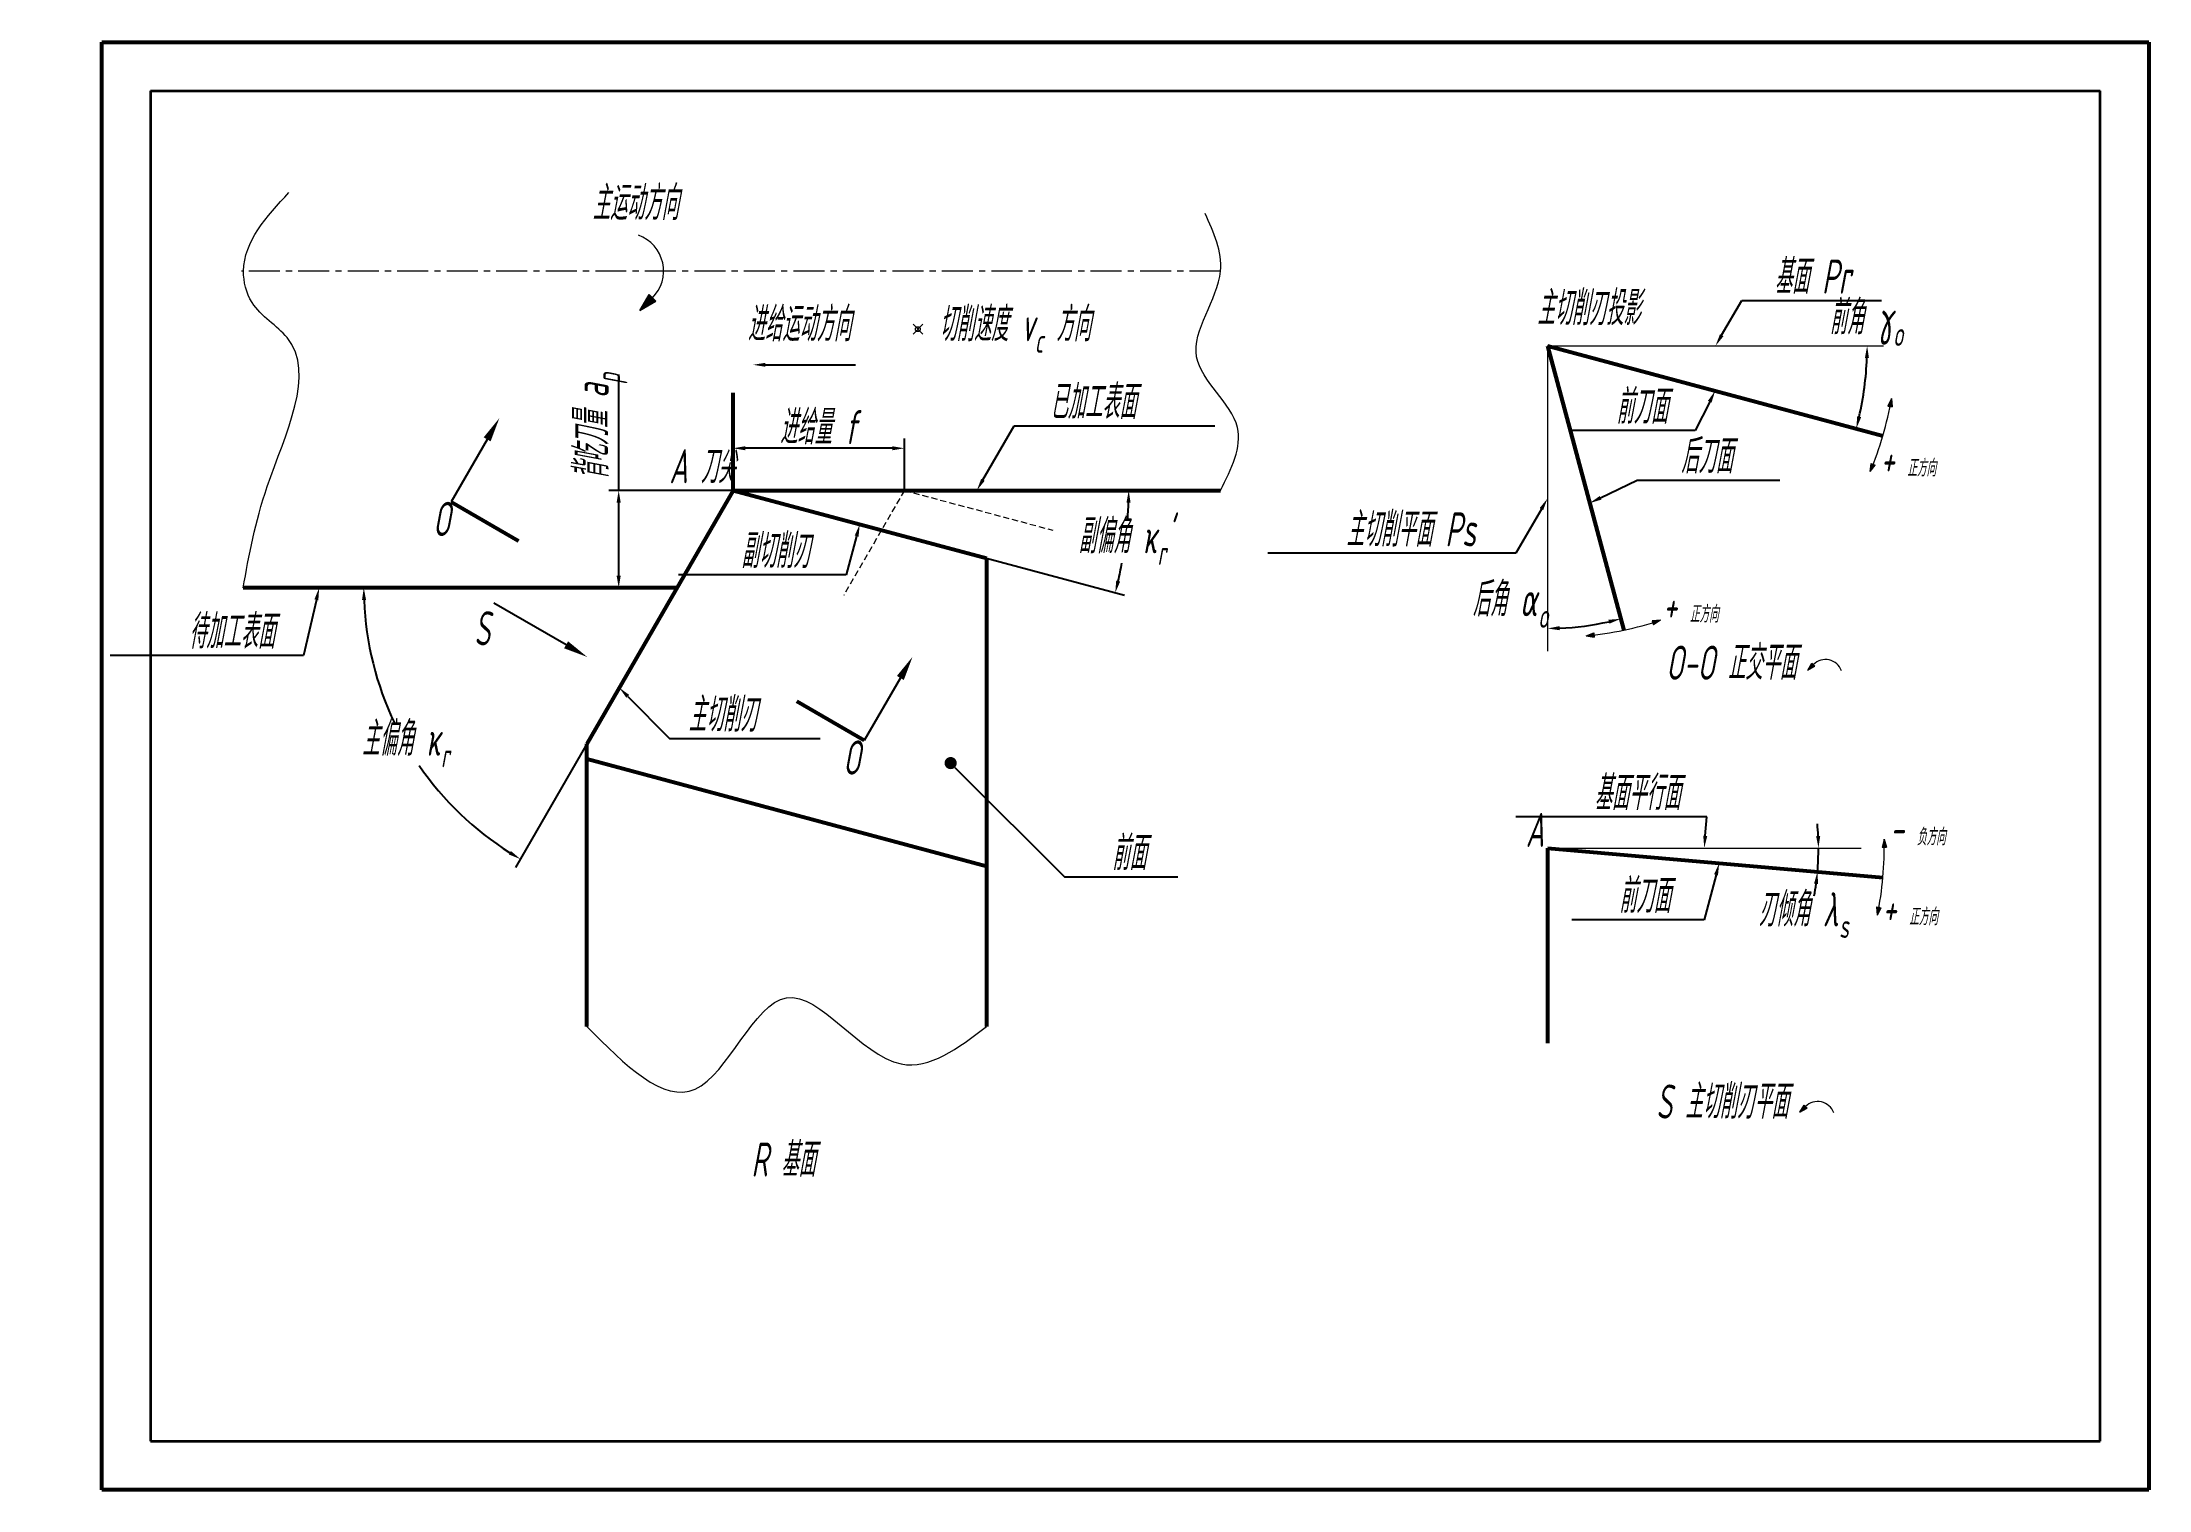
# Model space of a CAD drawing. Header units: millimetres. Extents: x -12 to 420, y 0 to 297.
import ezdxf
from ezdxf import colors
from ezdxf.entities.mleader import LeaderData, LeaderLine
from ezdxf.math import Vec2, Vec3

# ---------------------------------------------------------------- set-up
doc = ezdxf.new("R2010")
doc.units = ezdxf.units.MM
doc.header["$LTSCALE"] = 0.1
doc.header["$PDMODE"] = 35
doc.linetypes.add('CENTER', pattern=[50.8, 31.75, -6.35, 6.35, -6.35])
doc.linetypes.add('HIDDEN', pattern=[9.525, 6.35, -3.175])
for name, color, linetype, lineweight in [('标注', 5, 'Continuous', 18), ('细实线', 7, 'Continuous', 18), ('虚线', 8, 'HIDDEN', 18), ('轮廓线', 7, 'Continuous', 53), ('轴线', 6, 'CENTER', 18)]:
    doc.layers.add(name, color=color, linetype=linetype, lineweight=lineweight)
doc.styles.add('GB', font='gbeitc.shx', dxfattribs={"width": 0.7, "bigfont": 'gbcbig.shx'})
doc.styles.get("Standard").update_dxf_attribs({"font": 'simfang.ttf'})
doc.dimstyles.new('机械', dxfattribs={"dimtxt": 3.5, "dimasz": 2.5, "dimexe": 2, "dimexo": 0, "dimtad": 1, "dimdec": 3, "dimdsep": 46, "dimtxsty": 'GB', "dimcen": 2.5, "dimadec": 1, "dimazin": 0, "dimtm": 1e-09, "dimtfac": 0.7, "dimtdec": 3, "dimtmove": 0, "dimatfit": 3, "dimfxl": 1, "dimtolj": 1, "dimarcsym": 0})
doc.dimstyles.new('机械$2', dxfattribs={"dimtxt": 3.5, "dimasz": 2.5, "dimexe": 2, "dimexo": 0, "dimtad": 1, "dimtih": 1, "dimtoh": 1, "dimdec": 3, "dimdsep": 46, "dimtxsty": 'GB', "dimcen": 2.5, "dimadec": 1, "dimazin": 0, "dimtm": 1e-09, "dimtfac": 0.7, "dimtdec": 3, "dimtmove": 0, "dimatfit": 3, "dimfxl": 1, "dimtolj": 1, "dimarcsym": 0})

# ---------------------------------------------------------------- blocks, each defined once
blk = doc.blocks.new('A3图框')
for p, q in [((0, 0), (0, 297)), ((0, 297), (420, 297)), ((420, 297), (420, 0)), ((420, 0), (0, 0))]:
    blk.add_line(p, q)
at = {"lineweight": 35}
for p, q in [((10, 287), (10, 10)), ((10, 287), (410, 287)), ((410, 10), (410, 287)), ((10, 10), (410, 10))]:
    blk.add_line(p, q, dxfattribs=at)
blk = doc.blocks.new('*D31')
at = {"layer": 'Defpoints', "color": 0, "ltscale": 2, "transparency": 16777216}
for p in [(296.62, 234.7), (296.62, 234.7), (306.69, 177.6), (312.25, 176.37), (296.62, 172.05)]:
    blk.add_point(p, dxfattribs=at)
at = {"layer": '标注', "color": 0, "lineweight": -2, "ltscale": 2, "transparency": 16777216}
blk.add_arc((296.62, 234.7), 57.98, 272.4707, 282.5293, dxfattribs=at)
at = {"layer": '标注', "color": 0, "ltscale": 2, "transparency": 16777216}
for points in [[(309.1, 178.5), (309.3, 177.69), (311.63, 178.69)], [(299.13, 176.35), (299.11, 177.19), (296.62, 176.72)]]:
    blk.add_solid(points, dxfattribs=at)
at = {"layer": '标注', "color": 0, "ltscale": 2, "transparency": 16777216, "insert": (289.02, 181.53), "char_height": 3.5, "attachment_point": 5, "style": 'GB'}
blk.add_mtext('\\A1;{\\H2x;后角 α\\H0.7x;\\S^ o;}', dxfattribs=at)
blk = doc.blocks.new('*D32')
at = {"layer": 'Defpoints', "color": 0, "ltscale": 2, "transparency": 16777216}
for p in [(296.62, 234.7), (296.62, 234.7), (365.58, 234.7), (361.21, 223.31), (365.43, 216.26)]:
    blk.add_point(p, dxfattribs=at)
at = {"layer": '标注', "color": 0, "lineweight": -2, "ltscale": 2, "transparency": 16777216}
blk.add_arc((296.62, 234.7), 65.58, 347.1843, 357.8157, dxfattribs=at)
at = {"layer": '标注', "color": 0, "ltscale": 2, "transparency": 16777216}
for points in [[(361.74, 232.21), (362.57, 232.19), (362.2, 234.7)], [(360.97, 220.05), (360.16, 220.25), (359.97, 217.72)]]:
    blk.add_solid(points, dxfattribs=at)
at = {"layer": '标注', "color": 0, "ltscale": 2, "transparency": 16777216, "insert": (362.04, 239.36), "char_height": 3.5, "attachment_point": 5, "style": 'GB'}
blk.add_mtext('\\A1;{\\H2x;前角 γ\\H0.7x;\\S^ o;}', dxfattribs=at)
blk = doc.blocks.new('*D34')
at = {"layer": 'Defpoints', "color": 0, "ltscale": 2, "transparency": 16777216}
for p in [(296.62, 131.67), (296.62, 131.67), (352.18, 130.05), (360.94, 131.67), (365.43, 125.65)]:
    blk.add_point(p, dxfattribs=at)
at = {"layer": '标注', "color": 0, "lineweight": -2, "ltscale": 2, "transparency": 16777216}
for start, end in [(2.5771, 5.1541), (355, 0), (349.8459, 352.4229)]:
    blk.add_arc((296.62, 131.67), 55.59, start, end, dxfattribs=at)
at = {"layer": '标注', "color": 0, "ltscale": 2, "transparency": 16777216}
for points in [[(352.57, 134.17), (351.73, 134.16), (352.21, 131.67)], [(351.31, 124.38), (352.14, 124.29), (352, 126.82)]]:
    blk.add_solid(points, dxfattribs=at)
at = {"layer": '标注', "color": 0, "ltscale": 2, "transparency": 16777216, "insert": (349.16, 117.9), "char_height": 3.5, "attachment_point": 5, "style": 'GB'}
blk.add_mtext('\\A1;{\\H2x;刃倾角 λ\\H0.7x;\\S^ s;}', dxfattribs=at)
blk = doc.blocks.new('反向局部视图旋转标记')
at = {"ltscale": 2}
h = blk.add_hatch(color=256, dxfattribs=at)
h.dxf.hatch_style = 1
h.paths.add_polyline_path([(1.46, 0.84), (0.84, 1.46), (0, 0)])
for p, q in [((0, 0), (0.84, 1.46)), ((0, 0), (1.46, 0.84)), ((1.46, 0.84), (0.84, 1.46))]:
    blk.add_line(p, q, dxfattribs=at)
blk.add_arc((3.63, -1.32), 3.5, 20, 135, dxfattribs=at)
blk = doc.blocks.new('*D35')
at = {"layer": 'Defpoints', "color": 0, "ltscale": 2, "transparency": 16777216}
for p in [(129.53, 205.04), (29, 185.04), (117.99, 185.04), (57.62, 163.07), (99.53, 153.08)]:
    blk.add_point(p, dxfattribs=at)
at = {"layer": '标注', "color": 0, "lineweight": -2, "ltscale": 2, "transparency": 16777216}
blk.add_line((99.53, 153.08), (84.87, 127.68), dxfattribs=at)
for start, end in [(182.2301, 205.6439), (214.5568, 237.7699)]:
    blk.add_arc((117.99, 185.04), 64.23, start, end, dxfattribs=at)
at = {"layer": '标注', "color": 0, "ltscale": 2, "transparency": 16777216}
for points in [[(53.38, 182.53), (54.22, 182.55), (53.75, 185.04)], [(83.94, 131.06), (83.51, 130.35), (85.87, 129.41)]]:
    blk.add_solid(points, dxfattribs=at)
at = {"layer": '标注', "color": 0, "ltscale": 2, "transparency": 16777216, "insert": (62.36, 152.92), "char_height": 3.5, "attachment_point": 5, "style": 'GB'}
blk.add_mtext('\\A1;{\\H2x;主偏角 κ\\H0.7x;\\S^ r;}', dxfattribs=at)
blk = doc.blocks.new('*D36')
at = {"layer": 'Defpoints', "color": 0, "ltscale": 2, "transparency": 16777216}
for p in [(129.53, 205.04), (129.53, 205.04), (229.53, 205.04), (181.49, 191.12), (209.46, 190.95)]:
    blk.add_point(p, dxfattribs=at)
at = {"layer": '标注', "color": 0, "lineweight": -2, "ltscale": 2, "transparency": 16777216}
blk.add_line((181.49, 191.12), (209.86, 183.52), dxfattribs=at)
for start, end in [(355.5653, 358.2351), (346.7649, 349.413)]:
    blk.add_arc((129.53, 205.04), 81.16, start, end, dxfattribs=at)
at = {"layer": '标注', "color": 0, "ltscale": 2, "transparency": 16777216}
for points in [[(210.24, 202.55), (211.07, 202.53), (210.69, 205.04)], [(208.94, 186.36), (208.13, 186.56), (207.93, 184.03)]]:
    blk.add_solid(points, dxfattribs=at)
at = {"layer": '标注', "color": 0, "ltscale": 2, "transparency": 16777216, "insert": (210, 194.45), "char_height": 3.5, "attachment_point": 5, "style": 'GB'}
blk.add_mtext("\\A1;{\\H2x;副偏角 κ\\H0.7x;\\S^ r;\\H1.42857x;'}", dxfattribs=at)
blk = doc.blocks.new('_Dot')
at = {"color": 0, "linetype": 'ByBlock', "lineweight": -2}
blk.add_line((-0.5, 0), (-1, 0), dxfattribs=at)
at = {"color": 0, "linetype": 'ByBlock', "const_width": 0.5}
blk.add_lwpolyline([(-0.25, 0, 1), (0.25, 0, 1)], format="xyb", close=True, dxfattribs=at)
blk = doc.blocks.new('*D37')
at = {"layer": 'Defpoints', "color": 0, "ltscale": 2, "transparency": 16777216}
for p in [(106.05, 205.04), (129.53, 205.04), (106.05, 185.04)]:
    blk.add_point(p, dxfattribs=at)
at = {"layer": '标注', "color": 0, "lineweight": -2, "ltscale": 2, "transparency": 16777216}
for p, q in [((106.05, 205.04), (106.05, 228.85)), ((129.53, 205.04), (104.05, 205.04)), ((106.05, 187.54), (106.05, 202.54)), ((106.05, 185.04), (108.05, 185.04))]:
    blk.add_line(p, q, dxfattribs=at)
at = {"layer": '标注', "color": 0, "ltscale": 2, "transparency": 16777216}
for points in [[(105.63, 202.54), (106.46, 202.54), (106.05, 205.04)], [(105.63, 187.54), (106.46, 187.54), (106.05, 185.04)]]:
    blk.add_solid(points, dxfattribs=at)
at = {"layer": '标注', "color": 0, "ltscale": 2, "transparency": 16777216, "insert": (101.65, 218.19), "char_height": 3.5, "attachment_point": 5, "rotation": 90, "style": 'GB'}
blk.add_mtext('\\A1;{\\H2x;背吃刀量 a\\H0.7x;\\S^ p;}', dxfattribs=at)
blk = doc.blocks.new('*D39')
at = {"layer": 'Defpoints', "color": 0, "ltscale": 2, "transparency": 16777216}
for p in [(129.53, 213.68), (129.53, 205.04), (164.66, 205.04)]:
    blk.add_point(p, dxfattribs=at)
at = {"layer": '标注', "color": 0, "lineweight": -2, "ltscale": 2, "transparency": 16777216}
for p, q in [((129.53, 205.04), (129.53, 215.68)), ((162.16, 213.68), (132.03, 213.68)), ((164.66, 205.04), (164.66, 215.68))]:
    blk.add_line(p, q, dxfattribs=at)
at = {"layer": '标注', "color": 0, "ltscale": 2, "transparency": 16777216}
for points in [[(132.03, 214.1), (132.03, 213.27), (129.53, 213.68)], [(162.16, 214.1), (162.16, 213.27), (164.66, 213.68)]]:
    blk.add_solid(points, dxfattribs=at)
at = {"layer": '标注', "color": 0, "ltscale": 2, "transparency": 16777216, "insert": (147.1, 218), "char_height": 3.5, "attachment_point": 5, "style": 'GB'}
blk.add_mtext('\\A1;{\\H2x;进给量 f}', dxfattribs=at)
blk = doc.blocks.new('旋转斜视图标记')
at = {"ltscale": 2}
h = blk.add_hatch(color=256, dxfattribs=at)
h.dxf.hatch_style = 1
h.paths.add_polyline_path([(2.78, 2.78), (2.17, 2.17), (3.63, 1.32)])
for p, q in [((2.17, 2.17), (2.78, 2.78)), ((3.63, 1.32), (2.17, 2.17)), ((3.63, 1.32), (2.78, 2.78))]:
    blk.add_line(p, q, dxfattribs=at)
blk.add_arc((0, 0), 3.5, 45, 160, dxfattribs=at)

msp = doc.modelspace()

# ---------------------------------------------------------------- hatches: boundary and pattern name
at = {"layer": '标注', "ltscale": 2}
h = msp.add_hatch(color=256, dxfattribs=at)
h.dxf.hatch_style = 1
h.paths.add_polyline_path([(366.4681, 222.3437), (367.3299, 222.1947), (367.1771, 223.8774)])
h = msp.add_hatch(color=256, dxfattribs=at)
h.dxf.hatch_style = 1
h.paths.add_polyline_path([(362.8327, 208.8884), (363.8617, 210.2286), (363.0537, 210.5635)])
h = msp.add_hatch(color=256, dxfattribs=at)
h.dxf.hatch_style = 1
h.paths.add_polyline_path([(318.1112, 178.3017), (318.3835, 177.4705), (319.7984, 178.3942)])
h = msp.add_hatch(color=256, dxfattribs=at)
h.dxf.hatch_style = 1
h.paths.add_polyline_path([(304.5214, 175.2068), (306.1875, 174.926), (306.1047, 175.7967)])
h = msp.add_hatch(color=256, dxfattribs=at)
h.dxf.hatch_style = 1
h.paths.add_polyline_path([(365.2705, 131.8152), (366.1449, 131.8359), (365.6692, 133.4572)])
h = msp.add_hatch(color=256, dxfattribs=at)
h.dxf.hatch_style = 1
h.paths.add_polyline_path([(364.309, 117.9106), (365.059, 119.4247), (364.2015, 119.5968)])

# ---------------------------------------------------------------- linework, layer by layer
for p, q in [((367.1771, 223.8774), (366.4681, 222.3437)), ((366.4681, 222.3437), (367.3299, 222.1947)), ((367.1771, 223.8774), (367.3299, 222.1947)), ((362.8327, 208.8884), (363.0537, 210.5635)), ((362.8327, 208.8884), (363.8617, 210.2286)), ((363.0537, 210.5635), (363.8617, 210.2286)), ((319.7984, 178.3942), (318.1112, 178.3017)), ((318.1112, 178.3017), (318.3835, 177.4705)), ((319.7984, 178.3942), (318.3835, 177.4705)), ((304.5214, 175.2068), (306.1047, 175.7967)), ((304.5214, 175.2068), (306.1875, 174.926)), ((306.1047, 175.7967), (306.1875, 174.926)), ((365.6692, 133.4572), (365.2705, 131.8152)), ((365.2705, 131.8152), (366.1449, 131.8359)), ((365.6692, 133.4572), (366.1449, 131.8359)), ((364.2015, 119.5968), (365.059, 119.4247)), ((364.309, 117.9106), (364.2015, 119.5968)), ((364.309, 117.9106), (365.059, 119.4247))]:
    msp.add_line(p, q, dxfattribs=at)
for centre, start, end in [((299.0884, 235.4881), 343.836338, 350.322851), ((299.0884, 235.4881), 337.349824, 343.836338), ((298.1432, 243.9833), 281.784848, 288.271362), ((298.1432, 243.9833), 275.298335, 281.784848), ((296.6208, 131.6653), 355, 1.486513), ((296.6208, 131.6653), 348.513487, 355)]:
    msp.add_arc(centre, 69.0716, start, end, dxfattribs=at)
msp.add_point((167.4371, 238.1143), dxfattribs=at)
at = {"layer": '细实线', "ltscale": 2}
for p, q in [((296.6208, 234.6971), (296.6208, 172.0519)), ((296.6208, 234.6971), (365.5772, 234.6971)), ((296.6208, 131.6653), (360.941, 131.6653))]:
    msp.add_line(p, q, dxfattribs=at)
for points in [[(29.0003, 185.0392), (33.9528, 205.857), (38.0098, 236.3958), (30.816, 243.5895), (29.0878, 250.0392), (38.3949, 266.1595)], [(229.5323, 205.0392), (232.993, 217.9549), (224.627, 232.4453), (229.5323, 250.0392), (226.3648, 261.8602)], [(99.5323, 95.0392), (121.7467, 82.2137), (140.4827, 100.9497), (163.9727, 87.3878), (181.4938, 95.0392)]]:
    msp.add_spline(points, degree=3, dxfattribs=at)
at = {"layer": '虚线', "ltscale": 2}
for q in [(152.2234, 183.4927), (195.0932, 196.8855)]:
    msp.add_line((164.6632, 205.0392), q, dxfattribs=at)
at = {"layer": '轮廓线', "ltscale": 2}
for p, q in [((296.6208, 234.6971), (312.2502, 176.3677)), ((296.6208, 234.6971), (365.4296, 216.2598)), ((129.5323, 205.0392), (129.5323, 225.0392)), ((129.5323, 205.0392), (99.5323, 153.0777)), ((129.5323, 205.0392), (229.5323, 205.0392)), ((129.5323, 205.0392), (181.4938, 191.1162)), ((71.6499, 202.6809), (85.5063, 194.6809)), ((181.4938, 191.1162), (181.4938, 95.0392)), ((117.9853, 185.0392), (29.0003, 185.0392)), ((156.4311, 153.7325), (142.5747, 161.7325)), ((99.5323, 95.0392), (99.5323, 153.0777)), ((99.5323, 149.9454), (181.4938, 127.9839)), ((296.6208, 131.6653), (296.6208, 91.6653)), ((296.6208, 131.6653), (365.4296, 125.6453))]:
    msp.add_line(p, q, dxfattribs=at)
at = {"layer": '轴线', "ltscale": 2}
msp.add_line((229.5323, 250.0392), (28.6421, 250.0392), dxfattribs=at)

# ---------------------------------------------------------------- block references
at = {"layer": '标注', "ltscale": 2, "xscale": 2.228102920495903, "yscale": 2.228102920495903, "zscale": 2.228102920495903, "rotation": 270}
msp.add_blockref('旋转斜视图标记', (107.4609, 250.0392), dxfattribs=at)
at = {"layer": '标注', "ltscale": 2}
for p in [(350.0214, 168.1596), (348.4127, 77.4841)]:
    msp.add_blockref('反向局部视图旋转标记', p, dxfattribs=at)
at = {"layer": '轮廓线', "ltscale": 2}
msp.add_blockref('A3图框', (0, 0), dxfattribs=at)

# ---------------------------------------------------------------- texts
at = {"layer": '标注', "ltscale": 2, "char_height": 7, "attachment_point": 1, "style": 'GB'}
for s, width, heights, insert in [('主运动方向', 20.730279, [0], (100.6748, 267.5133)), ('主切削刃投影', 28.771807, [13.9362], (294.491, 245.9375)), ('进给运动方向', 22.524463, [11.9622], (132.5154, 242.6436)), ('\\A1;切削速度 v{\\H0.7x;\\S^ c;} 方向', 37.953111, [7.4156], (171.8121, 242.6436)), ('A 刀尖', 33.648715, [12.4514], (116.4492, 213.5017)), ('+ {\\H0.5x;正方向}', 17.759085, [4.2481], (364.9307, 214.8937)), ('O', 9.607794, [0], (67.9187, 202.6809)), ('+ {\\H0.5x;正方向}', 17.759085, [4.2481], (320.3127, 184.9278)), ('S', 10.270113, [0], (76.3987, 180.2487)), ('O-O 正交平面', 38.010204, [0], (320.9312, 173.196)), ('O', 9.169523, [0], (152.067, 153.7325)), ('A', 12.981706, [0], (292.1589, 138.8989)), ('- {\\H0.5x;负方向}', 17.759085, [4.2481], (366.9005, 139.2306)), ('+ {\\H0.5x;正方向}', 17.759085, [4.2481], (365.3099, 122.836)), ('S 主切削刃平面', 29.323047, [0], (318.8984, 83.1647)), ('R 基面', 29.172672, [0], (133.2527, 71.2675))]:
    msp.add_mtext_dynamic_manual_height_columns(s, width=width, gutter_width=35, heights=heights, dxfattribs=dict(at, insert=insert))

# ---------------------------------------------------------------- dimensions: what is measured, and where the dimension line sits
at = {"layer": '标注', "ltscale": 2}
for base, line1, line2, text, picture, middle in [((361.2064, 223.3089), ((296.6208, 234.6971), (365.4296, 216.2598)), ((296.6208, 234.6971), (365.5772, 234.6971)), '{\\H2x;前角 γ\\H0.7x;\\S^ o;}', '*D32', (362.0364, 239.3639)), ((306.6891, 177.5971), ((296.6208, 234.6971), (312.2502, 176.3677)), ((296.6208, 234.6971), (296.6208, 172.0519)), '{\\H2x;后角 α\\H0.7x;\\S^ o;}', '*D31', (289.0238, 177.216)), ((352.1842, 130.0486), ((296.6208, 131.6653), (365.4296, 125.6453)), ((296.6208, 131.6653), (360.941, 131.6653)), '{\\H2x;刃倾角 λ\\H0.7x;\\S^ s;}', '*D34', (349.157, 113.5033))]:
    dim = msp.add_angular_dim_2l(base=base, line1=line1, line2=line2, text=text, dimstyle='机械$2', dxfattribs=at)
    dim.commit()
    dim.dimension.update_dxf_attribs({"geometry": picture, "text_midpoint": middle, "dimtype": 162})
dim = msp.add_linear_dim(base=(106.0463, 205.0392), p1=(106.0463, 185.0392), p2=(129.5323, 205.0392), angle=270, text='{\\H2x;背吃刀量 a\\H0.7x;\\S^ p;}', dimstyle='机械', dxfattribs=at)
dim.commit()
dim.dimension.update_dxf_attribs({"geometry": '*D37', "text_midpoint": (101.6511, 218.1948)})
dim = msp.add_linear_dim(base=(129.5323, 213.6823), p1=(164.6632, 205.0392), p2=(129.5323, 205.0392), text='{\\H2x;进给量 f}', dimstyle='机械', dxfattribs=at)
dim.commit()
dim.dimension.update_dxf_attribs({"geometry": '*D39', "text_midpoint": (147.0978, 218.0004)})
for base, line1, line2, text, picture, middle in [((57.6248, 163.0698), ((129.5323, 205.0392), (99.5323, 153.0777)), ((117.9853, 185.0392), (29.0003, 185.0392)), '{\\H2x;主偏角 κ\\H0.7x;\\S^ r;}', '*D35', (62.3567, 152.9221)), ((209.4609, 190.9456), ((129.5323, 205.0392), (181.4938, 191.1162)), ((129.5323, 205.0392), (229.5323, 205.0392)), "{\\H2x;副偏角 κ\\H0.7x;\\S^ r;\\H1.42857x;'}", '*D36', (209.9996, 194.4455))]:
    dim = msp.add_angular_dim_2l(base=base, line1=line1, line2=line2, text=text, dimstyle='机械$2', dxfattribs=at)
    dim.commit()
    dim.dimension.update_dxf_attribs({"geometry": picture, "text_midpoint": middle})

# ---------------------------------------------------------------- leaders
ml = msp.add_multileader_mtext('Standard', dxfattribs=at)
ml.set_content('基面 Pr', color=256, style='GB')
ml.set_leader_properties()
ml.build(insert=Vec2(0, 0))
ml.multileader.update_dxf_attribs({"text_left_attachment_type": 6, "text_right_attachment_type": 6, "dogleg_length": 4.7387, "arrow_head_size": 2.5})
ctx = ml.context
ctx.base_point, ctx.char_height, ctx.arrow_head_size, ctx.plane_origin = Vec3(341.206, 243.9953), 7, 2.5, Vec3(331.099, 234.6971)
ctx.left_attachment, ctx.right_attachment = 6, 6
notes = []
notes.append((ctx, [(0, (1, 1, 0), (336.4673, 243.9953), (1, 0), 4.7387, [(0, [(331.099, 234.6971)], 0, [])])]))
ctx.mtext.insert, ctx.mtext.flow_direction = Vec3(343.206, 252.3953), 5
ml = msp.add_multileader_mtext('Standard', dxfattribs=at)
ml.set_content('')
ml.set_leader_properties()
ml.build(insert=Vec2(0, 0))
ml.multileader.update_dxf_attribs({"has_dogleg": 0, "dogleg_length": 0, "arrow_head_size": 2.5})
ctx = ml.context
ctx.base_point, ctx.arrow_head_size, ctx.plane_origin = Vec3(154.6366, 230.8051), 2.5, Vec3(133.6569, 230.8051)
notes.append((ctx, [(0, (1, 1, 0), (154.6366, 230.8051), (1, 0), 0, [(0, [(133.6569, 230.8051)], 0, [])])]))
ctx.mtext, ml.multileader.dxf.content_type = None, 0
ml = msp.add_multileader_mtext('Standard', dxfattribs=at)
ml.set_content('已加工表面', color=256, style='GB')
ml.set_leader_properties()
ml.build(insert=Vec2(0, 0))
ml.multileader.update_dxf_attribs({"text_left_attachment_type": 6, "text_right_attachment_type": 6, "dogleg_length": 5.4379, "arrow_head_size": 2.5})
ctx = ml.context
ctx.base_point, ctx.char_height, ctx.arrow_head_size, ctx.plane_origin = Vec3(192.6096, 218.2711), 7, 2.5, Vec3(179.5323, 205.0392)
ctx.left_attachment, ctx.right_attachment = 6, 6
notes.append((ctx, [(0, (1, 1, 0), (187.1717, 218.2711), (1, 0), 5.4379, [(0, [(179.5323, 205.0392)], 0, [])])]))
ctx.mtext.insert, ctx.mtext.flow_direction = Vec3(194.6096, 226.6711), 5
ml = msp.add_multileader_mtext('Standard', dxfattribs=at)
ml.set_content('前刀面', color=256, style='GB')
ml.set_leader_properties()
ml.build(insert=Vec2(0, 0))
ml.multileader.update_dxf_attribs({"text_left_attachment_type": 6, "text_right_attachment_type": 6, "dogleg_length": 3.6455, "arrow_head_size": 2.5})
ctx = ml.context
ctx.base_point, ctx.char_height, ctx.arrow_head_size, ctx.plane_origin = Vec3(309.2992, 217.3211), 7, 2.5, Vec3(331.0252, 225.4784)
ctx.left_attachment, ctx.right_attachment, ctx.text_align_type = 6, 6, 2
notes.append((ctx, [(1, (1, 1, 0), (326.9429, 217.3211), (-1, 0), 3.6455, [(0, [(331.0252, 225.4784)], 0, [])])]))
ctx.mtext.insert, ctx.mtext.alignment, ctx.mtext.flow_direction = Vec3(321.2974, 225.7211), 3, 5
ml = msp.add_multileader_mtext('Standard', dxfattribs=at)
ml.set_content('')
ml.set_leader_properties()
ml.build(insert=Vec2(0, 0))
ml.multileader.update_dxf_attribs({"has_dogleg": 0, "dogleg_length": 0, "arrow_head_size": 5})
ctx = ml.context
ctx.base_point, ctx.char_height, ctx.arrow_head_size, ctx.landing_gap_size, ctx.plane_origin = Vec3(71.6499, 202.6809), 8, 5, 4, Vec3(81.5585, 219.8431)
notes.append((ctx, [(0, (1, 1, 0), (71.6499, 202.6809), (-1, 0), 0, [(0, [(81.5585, 219.8431)], 0, [])])]))
ctx.mtext, ml.multileader.dxf.content_type = None, 0
ml = msp.add_multileader_mtext('Standard', dxfattribs=at)
ml.set_content('后刀面', color=256, style='GB')
ml.set_leader_properties()
ml.build(insert=Vec2(0, 0))
ml.multileader.update_dxf_attribs({"text_left_attachment_type": 6, "text_right_attachment_type": 6, "dogleg_length": 7.0154, "arrow_head_size": 2.5})
ctx = ml.context
ctx.base_point, ctx.char_height, ctx.arrow_head_size, ctx.plane_origin = Vec3(322.0208, 207.163), 7, 2.5, Vec3(305.2665, 202.4312)
ctx.left_attachment, ctx.right_attachment = 6, 6
notes.append((ctx, [(0, (1, 1, 0), (315.0054, 207.163), (1, 0), 7.0154, [(0, [(305.2665, 202.4312)], 0, [])])]))
ctx.mtext.insert, ctx.mtext.flow_direction = Vec3(324.0208, 215.563), 5
ml = msp.add_multileader_mtext('Standard', dxfattribs=at)
ml.set_content('主切削平面 Ps', color=256, style='GB')
ml.set_leader_properties()
ml.build(insert=Vec2(0, 0))
ml.multileader.update_dxf_attribs({"text_left_attachment_type": 6, "text_right_attachment_type": 6, "dogleg_length": 6.207, "arrow_head_size": 2.5})
ctx = ml.context
ctx.base_point, ctx.char_height, ctx.arrow_head_size, ctx.plane_origin = Vec3(255.3131, 192.129), 7, 2.5, Vec3(296.6208, 203.3745)
ctx.left_attachment, ctx.right_attachment, ctx.text_align_type = 6, 6, 2
notes.append((ctx, [(0, (1, 1, 0), (290.1282, 192.129), (-1, 0), 6.207, [(0, [(296.6208, 203.3745)], 0, [])])]))
ctx.mtext.insert, ctx.mtext.alignment, ctx.mtext.flow_direction = Vec3(281.9212, 200.529), 3, 5
ml = msp.add_multileader_mtext('Standard', dxfattribs=at)
ml.set_content('副切削刃', color=256, style='GB')
ml.set_leader_properties()
ml.build(insert=Vec2(0, 0))
ml.multileader.update_dxf_attribs({"text_left_attachment_type": 6, "text_right_attachment_type": 6, "dogleg_length": 5.4312, "arrow_head_size": 2.5})
ctx = ml.context
ctx.base_point, ctx.char_height, ctx.arrow_head_size, ctx.plane_origin = Vec3(129.9581, 187.7221), 7, 2.5, Vec3(155.513, 198.0777)
ctx.left_attachment, ctx.right_attachment, ctx.text_align_type = 6, 6, 2
notes.append((ctx, [(0, (1, 1, 0), (152.7383, 187.7221), (-1, 0), 5.4312, [(0, [(155.513, 198.0777)], 0, [])])]))
ctx.mtext.insert, ctx.mtext.alignment, ctx.mtext.flow_direction = Vec3(145.307, 196.1221), 3, 5
ml = msp.add_multileader_mtext('Standard', dxfattribs=at)
ml.set_content('待加工表面', color=256, style='GB')
ml.set_leader_properties()
ml.build(insert=Vec2(0, 0))
ml.multileader.update_dxf_attribs({"text_left_attachment_type": 6, "text_right_attachment_type": 6, "dogleg_length": 3.8873, "arrow_head_size": 2.5})
ctx = ml.context
ctx.base_point, ctx.char_height, ctx.arrow_head_size, ctx.plane_origin = Vec3(16.3196, 171.1868), 7, 2.5, Vec3(44.5884, 185.0392)
ctx.left_attachment, ctx.right_attachment, ctx.text_align_type = 6, 6, 2
notes.append((ctx, [(0, (1, 1, 0), (41.3929, 171.1868), (-1, 0), 3.8873, [(0, [(44.5884, 185.0392)], 0, [])])]))
ctx.mtext.insert, ctx.mtext.alignment, ctx.mtext.flow_direction = Vec3(35.5057, 179.5868), 3, 5
ml = msp.add_multileader_mtext('Standard', dxfattribs=at)
ml.set_content('')
ml.set_leader_properties()
ml.build(insert=Vec2(0, 0))
ml.multileader.update_dxf_attribs({"has_dogleg": 0, "dogleg_length": 0, "arrow_head_size": 5})
ctx = ml.context
ctx.base_point, ctx.char_height, ctx.arrow_head_size, ctx.landing_gap_size, ctx.plane_origin = Vec3(80.4517, 181.9146), 8, 5, 4, Vec3(99.5907, 170.8646)
notes.append((ctx, [(0, (1, 1, 0), (80.4517, 181.9146), (-1, 0), 0, [(0, [(99.5907, 170.8646)], 0, [])])]))
ctx.mtext, ml.multileader.dxf.content_type = None, 0
ml = msp.add_multileader_mtext('Standard', dxfattribs=at)
ml.set_content('')
ml.set_leader_properties()
ml.build(insert=Vec2(0, 0))
ml.multileader.update_dxf_attribs({"has_dogleg": 0, "dogleg_length": 0, "arrow_head_size": 5})
ctx = ml.context
ctx.base_point, ctx.char_height, ctx.arrow_head_size, ctx.landing_gap_size, ctx.plane_origin, ctx.plane_x_axis, ctx.plane_y_axis = Vec3(156.4311, 153.7325), 8, 5, 4, Vec3(166.3397, 170.8947), Vec3(0.5, -0.8660254), Vec3(0.8660254, 0.5)
ctx.text_align_type = 2
notes.append((ctx, [(0, (1, 1, 0), (156.4311, 153.7325), (-1, 0), 0, [(0, [(166.3397, 170.8947)], 0, [])])]))
ctx.mtext, ml.multileader.dxf.content_type = None, 0
ml = msp.add_multileader_mtext('Standard', dxfattribs=at)
ml.set_content('主切削刃', color=256, style='GB')
ml.set_leader_properties()
ml.build(insert=Vec2(0, 0))
ml.multileader.update_dxf_attribs({"text_left_attachment_type": 6, "text_right_attachment_type": 6, "dogleg_length": 1.9218, "arrow_head_size": 2.5})
ctx = ml.context
ctx.base_point, ctx.char_height, ctx.arrow_head_size, ctx.plane_origin = Vec3(118.3691, 154.1576), 7, 2.5, Vec3(106.1652, 164.5663)
ctx.left_attachment, ctx.right_attachment = 6, 6
notes.append((ctx, [(0, (1, 1, 0), (116.4473, 154.1576), (1, 0), 1.9218, [(0, [(106.1652, 164.5663)], 0, [])])]))
ctx.mtext.insert, ctx.mtext.flow_direction = Vec3(120.3691, 162.5576), 5
ml = msp.add_multileader_mtext('Standard', dxfattribs=at)
ml.set_content('前面', color=256, style='GB')
ml.set_leader_properties()
ml.set_arrow_properties(name='DOT')
ml.build(insert=Vec2(0, 0))
ml.multileader.update_dxf_attribs({"text_left_attachment_type": 5, "text_right_attachment_type": 5, "dogleg_length": 7.7291, "arrow_head_size": 2.5})
ctx = ml.context
ctx.base_point, ctx.char_height, ctx.arrow_head_size, ctx.plane_origin = Vec3(205.2486, 125.7388), 7, 2.5, Vec3(174.1595, 149.0988)
ctx.left_attachment, ctx.right_attachment = 5, 5
notes.append((ctx, [(0, (1, 1, 0), (197.5195, 125.7388), (1, 0), 7.7291, [(0, [(174.1595, 149.0988)], 0, [])])]))
ctx.mtext.insert, ctx.mtext.flow_direction = Vec3(207.2486, 134.1388), 5
ml = msp.add_multileader_mtext('Standard', dxfattribs=at)
ml.set_content('基面平行面', color=256, style='GB')
ml.set_leader_properties()
ml.build(insert=Vec2(0, 0))
ml.multileader.update_dxf_attribs({"text_left_attachment_type": 6, "text_right_attachment_type": 6, "dogleg_length": 3.4369, "arrow_head_size": 2.5})
ctx = ml.context
ctx.base_point, ctx.char_height, ctx.arrow_head_size, ctx.plane_origin = Vec3(304.683, 138.082), 7, 2.5, Vec3(331.0252, 131.6653)
ctx.left_attachment, ctx.right_attachment, ctx.text_align_type = 6, 6, 2
notes.append((ctx, [(0, (1, 1, 0), (329.3059, 138.082), (-1, 0), 3.4369, [(0, [(328.7809, 131.6653)], 0, [])])]))
ctx.mtext.insert, ctx.mtext.width, ctx.mtext.alignment, ctx.mtext.flow_direction = Vec3(323.869, 146.482), 33.825909, 3, 5
ml = msp.add_multileader_mtext('Standard', dxfattribs=at)
ml.set_content('前刀面', color=256, style='GB')
ml.set_leader_properties()
ml.build(insert=Vec2(0, 0))
ml.multileader.update_dxf_attribs({"text_left_attachment_type": 6, "text_right_attachment_type": 6, "dogleg_length": 4.8753, "arrow_head_size": 2.5})
ctx = ml.context
ctx.base_point, ctx.char_height, ctx.arrow_head_size, ctx.plane_origin = Vec3(309.8582, 116.9688), 7, 2.5, Vec3(331.8439, 128.5837)
ctx.left_attachment, ctx.right_attachment, ctx.text_align_type = 6, 6, 2
notes.append((ctx, [(0, (1, 1, 0), (328.7317, 116.9688), (-1, 0), 4.8753, [(0, [(331.8439, 128.5837)], 0, [])])]))
ctx.mtext.insert, ctx.mtext.alignment, ctx.mtext.flow_direction = Vec3(321.8564, 125.3688), 3, 5
for ctx, leaders in notes:
    for number, flags, end, landing, length, lines in leaders:
        leader = LeaderData()
        leader.index, (leader.has_last_leader_line, leader.has_dogleg_vector, leader.attachment_direction) = number, flags
        leader.last_leader_point, leader.dogleg_vector, leader.dogleg_length = Vec3(end), Vec3(landing), length
        for number, points, colour, breaks in lines:
            line = LeaderLine()
            line.index, line.vertices, line.color, line.breaks = number, Vec3.list(points), colors.encode_raw_color(colour), breaks
            leader.lines.append(line)
        ctx.leaders.append(leader)

doc.saveas('drawing.dxf')
